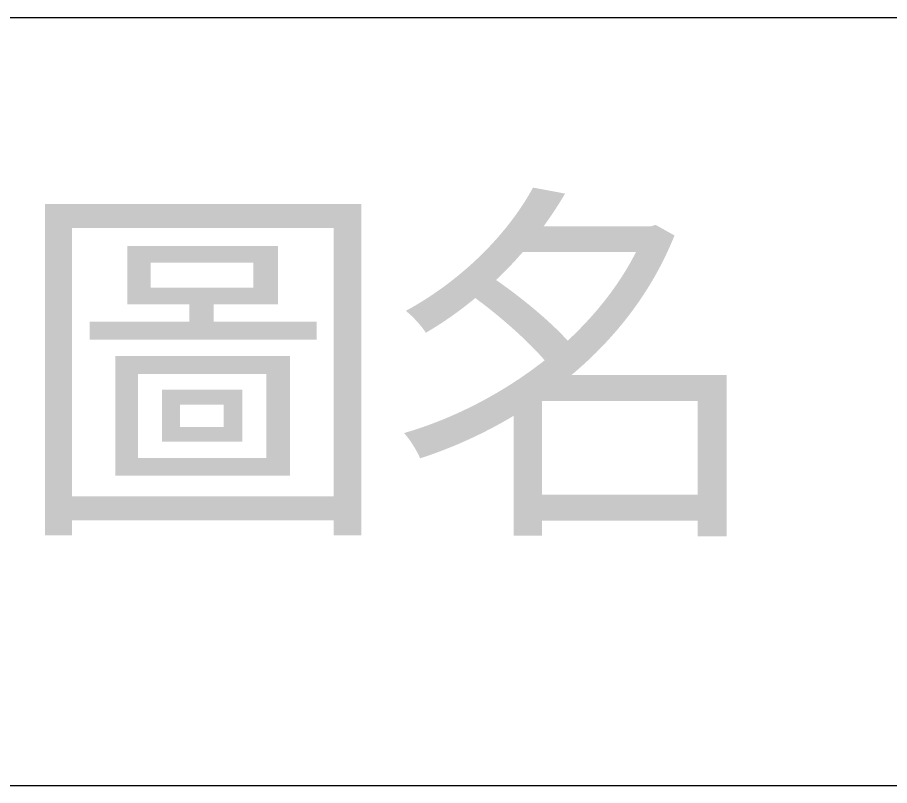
# Model space of a CAD drawing. Header units: millimetres. Extents: x 50 to 1435, y 50 to 1000.
# Drawn here: x 322.8 to 379.5, y 101.1 to 151.1 of the extents above; entities that cross this region are included whole.
import ezdxf
from ezdxf.enums import TextEntityAlignment as Align

# ---------------------------------------------------------------- set-up
doc = ezdxf.new("R2010")
doc.units = ezdxf.units.MM
doc.header["$LTSCALE"] = 5
doc.layers.add('圖框層', color=7, linetype='Continuous', lineweight=20)
doc.layers.add('標題 (ISO)', color=7, linetype='Continuous', lineweight=50)
doc.styles.add('STSL_56', font='')
doc.styles.add('文字型式124', font='')
doc.styles.add('文字型式61', font='')
doc.styles.add('文字型式65', font='')
doc.styles.add('文字型式85', font='')
doc.styles.add('文字型式88', font='')
doc.styles.get('STSL_56').set_extended_font_data('DFKai-SB')
doc.styles.get('文字型式124').set_extended_font_data('DFKai-SB')
doc.styles.get('文字型式61').set_extended_font_data('DFKai-SB')
doc.styles.get('文字型式65').set_extended_font_data('DFKai-SB')
doc.styles.get('文字型式85').set_extended_font_data('DFKai-SB')
doc.styles.get('文字型式88').set_extended_font_data('DFKai-SB')

# ---------------------------------------------------------------- blocks, each defined once
blk = doc.blocks.new('標題欄框 ISO')
at = {"layer": '圖框層', "color": 7}
for p, q in [((85.948, 35.033), (362.948, 35.033)), ((85.948, 25.035), (202.948, 25.035))]:
    blk.add_line(p, q, dxfattribs=at)
at = {"layer": '圖框層', "color": 7, "style": 'STSL_56'}
blk.add_text('圖名', height=3.5995, dxfattribs=at).set_placement((140.459, 28.68))
at = {"layer": '標題 (ISO)', "style": '文字型式65'}
blk.add_attdef('描述', text='', height=4, dxfattribs=at).set_placement((104.947, 199.299), align=Align.MIDDLE_LEFT)
at = {"layer": '標題 (ISO)'}
for tag, p, height, style in [('授權者_001', (314.542, 37.243), 3.5, '文字型式85'), ('視圖比例_001', (286.455, 30.171), 3.5, '文字型式85'), ('狀態_001', (264.797, 30.13), 3.5, '文字型式85'), ('材料_001', (243.205, 30.383), 3, '文字型式61'), ('主題_001', (152.195, 28.703), 3.3, '文字型式124'), ('建立日期_001', (286.881, 24.116), 2.5, '文字型式88'), ('工程師_001', (305.416, 17.03), 3.5, '文字型式85'), ('設計師_001', (345.416, 17.03), 3.5, '文字型式85'), ('標題_001', (216.179, 16.901), 3.5, '文字型式85'), ('零件號碼_001', (256.894, 17.25), 3, '文字型式61')]:
    blk.add_attdef(tag, p, '', height=height, dxfattribs=dict(at, style=style))

msp = doc.modelspace()

# ---------------------------------------------------------------- block references
at = {"xscale": 5, "yscale": 5, "zscale": 5}
msp.add_blockref('標題欄框 ISO', (-379.74, -24.055), dxfattribs=at)

doc.saveas('drawing.dxf')
